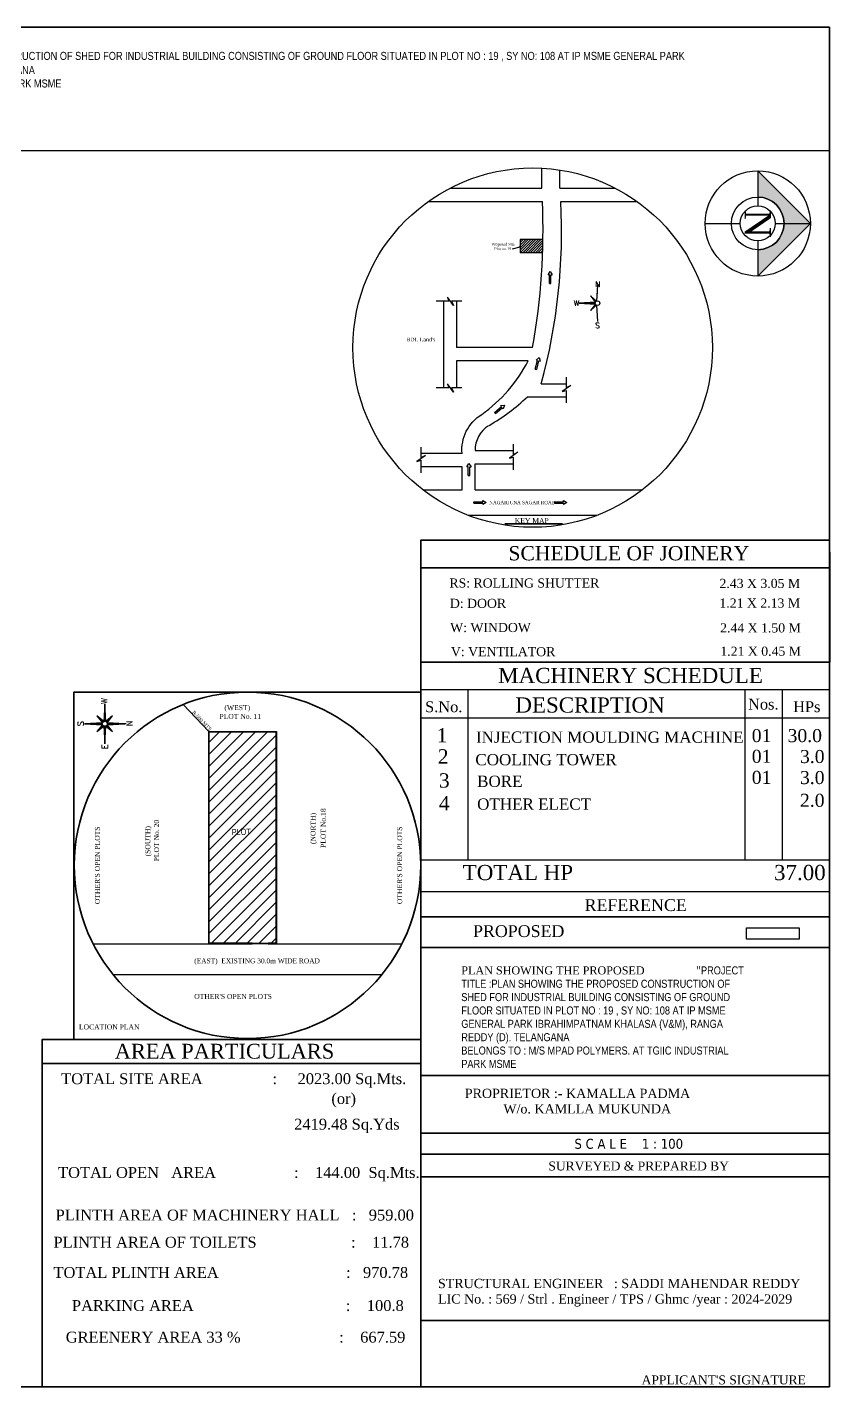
# Model space of a CAD drawing. Header units: inches. Extents: x -1613 to -235, y -419 to -299.
# Drawn here: x -1540.6 to -1470.5, y -418.1 to -299.3 of the extents above; entities that cross this region are included whole.
import ezdxf
from ezdxf.enums import TextEntityAlignment as Align

# ---------------------------------------------------------------- set-up
doc = ezdxf.new("R2010")
doc.units = ezdxf.units.IN
doc.header["$MEASUREMENT"] = 0
for name, color, linetype in [('_AccessoryUse', 32, 'Continuous'), ('_Plot', 7, 'Continuous'), ('_PrintAdditionalDetail', 193, 'Continuous')]:
    doc.layers.add(name, color=color, linetype=linetype)
doc.layers.add('Big lines', color=210, linetype='Continuous', lineweight=35)
doc.styles.add('AutoDCRFont', font='ARIALN.TTF')
doc.styles.add('ISOCO_DETAIL', font='isocp.shx', dxfattribs={"height": 0.21})
doc.styles.add('PROMAN', font='COMPLEX')
doc.styles.get("Standard").update_dxf_attribs({"font": 'times.ttf'})
doc.styles.add('TAHOMA', font='Tahoma.ttf', dxfattribs={"width": 0.96, "height": 0.3})
doc.styles.add('TIMES', font='times.ttf')
doc.dimstyles.new('LEADER', dxfattribs={"dimscale": 0.95, "dimtxt": 0.18, "dimasz": 0.2, "dimexe": 0.18, "dimexo": 0.0625, "dimgap": 0.09, "dimtad": 0, "dimlfac": 4, "dimzin": 0, "dimdsep": 46, "dimtxsty": 'ISOCO_DETAIL', "dimcen": 0.09, "dimadec": 0, "dimazin": 0, "dimtfac": 1, "dimtofl": 0, "dimtmove": 0, "dimatfit": 3, "dimfxl": 1, "dimtolj": 1, "dimtzin": 0, "dimarcsym": 0})

# ---------------------------------------------------------------- blocks, each defined once
blk = doc.blocks.new('dd')
at = {"lineweight": 25}
blk.add_hatch(color=256, dxfattribs=at).paths.add_polyline_path([(-1320.25, -341.13), (-1320.1, -340.88), (-1319.96, -341.13), (-1320.1, -338.61)])
at = {"layer": '_Plot'}
h = blk.add_hatch(dxfattribs=at)
h.set_pattern_fill('ANSI31', color=256, scale=3.9)
h.paths.add_polyline_path([(-1334.99, -326.19), (-1341.21, -326.19), (-1341.21, -329.78), (-1335.08, -329.78, 0.004786)])
at = {"lineweight": 25}
for p, q in [((-1320.1, -338.53), (-1320.36, -342.99)), ((-1320.25, -341.13), (-1320.1, -340.88)), ((-1320.68, -343.31), (-1325.14, -343.56)), ((-1325.14, -343.56), (-1320.68, -343.82)), ((-1325.14, -343.56), (-1320.73, -343.56)), ((-1322.06, -341.6), (-1320.68, -343.31)), ((-1320.36, -342.99), (-1322.06, -341.6)), ((-1322.06, -341.6), (-1320.55, -343.12)), ((-1320.68, -343.82), (-1322.06, -345.52)), ((-1322.06, -345.52), (-1320.55, -344.01)), ((-1322.06, -345.52), (-1320.36, -344.14)), ((-1320.36, -344.14), (-1320.1, -348.6))]:
    blk.add_line(p, q, dxfattribs=at)
blk.add_circle((-1320.1, -343.56), 0.63, dxfattribs=at)
at = {"layer": '_Plot'}
for p, q in [((-1367.8, -394.49), (-1357.06, -394.49)), ((-1353.47, -394.49), (-1307.81, -394.49)), ((-1355.41, -401.47), (-1320.2, -401.47))]:
    blk.add_line(p, q, dxfattribs=at)
for points in [[(-1335.28, -312.16), (-1335.28, -306.72)], [(-1330.38, -312.16), (-1330.36, -307.22)], [(-1360.38, -312.16), (-1335.28, -312.16)], [(-1330.38, -312.16), (-1315.23, -312.16)], [(-1366.26, -315.76), (-1335.11, -315.76)], [(-1330.14, -315.76), (-1309.35, -315.76)], [(-1334.99, -326.19), (-1341.21, -326.19)], [(-1341.21, -326.19), (-1341.21, -329.78)], [(-1343.29, -328.69), (-1341.21, -328.18), (-1341.42, -328.1), (-1341.32, -328.21)], [(-1343.29, -328.69), (-1341.21, -328.18), (-1341.36, -328.35), (-1341.32, -328.21)], [(-1335.08, -329.78), (-1341.21, -329.78)], [(-1333.61, -335.8), (-1333.05, -334.89), (-1332.49, -335.8)], [(-1332.85, -338.23), (-1333.25, -338.23), (-1333.25, -335.8), (-1333.61, -335.8)], [(-1333.25, -338.23), (-1332.85, -338.23), (-1332.85, -335.8), (-1332.49, -335.8)], [(-1357.15, -342.99), (-1359.96, -342.99), (-1359.39, -344.23), (-1361.04, -341.92), (-1360.72, -342.99), (-1364.15, -342.99)], [(-1362.15, -342.99), (-1362.15, -366.63)], [(-1358.56, -342.99), (-1358.56, -355.7)], [(-1337.8, -355.7), (-1358.56, -355.7)], [(-1339, -359.29), (-1358.56, -359.29)], [(-1358.56, -359.29), (-1358.56, -366.63)], [(-1336.7, -361.64), (-1337.08, -361.54), (-1336.48, -359.18), (-1336.83, -359.09)], [(-1337.08, -361.54), (-1336.7, -361.64), (-1336.1, -359.28), (-1335.75, -359.37)], [(-1336.83, -359.09), (-1336.07, -358.36), (-1335.75, -359.37)], [(-1357.15, -366.63), (-1359.96, -366.63), (-1359.39, -367.87), (-1361.04, -365.56), (-1360.72, -366.63), (-1364.15, -366.63)], [(-1335.44, -365.57), (-1328.64, -365.57)], [(-1328.64, -363.8), (-1328.64, -366.61), (-1327.4, -366.04), (-1329.71, -367.69), (-1328.64, -367.37), (-1328.64, -370.8)], [(-1339.24, -369.16), (-1328.64, -369.16)], [(-1347.95, -373.67), (-1348.2, -373.36), (-1346.34, -371.8), (-1346.57, -371.52)], [(-1348.2, -373.36), (-1347.95, -373.67), (-1346.09, -372.1), (-1345.86, -372.37)], [(-1346.57, -371.52), (-1345.52, -371.37), (-1345.86, -372.37)], [(-1343.08, -382.02), (-1343.08, -384.83), (-1341.83, -384.26), (-1344.15, -385.91), (-1343.08, -385.59), (-1343.08, -389.02)], [(-1368.32, -382.87), (-1368.32, -385.68), (-1367.07, -385.11), (-1369.39, -386.75), (-1368.32, -386.43), (-1368.32, -389.87)], [(-1357.06, -384.63), (-1368.32, -384.63)], [(-1357.06, -388.23), (-1368.32, -388.23)], [(-1357.06, -394.49), (-1357.06, -388.23)], [(-1355.73, -388.19), (-1355.18, -387.29), (-1354.62, -388.19)], [(-1354.98, -390.62), (-1355.38, -390.62), (-1355.38, -388.19), (-1355.73, -388.19)], [(-1355.38, -390.62), (-1354.98, -390.62), (-1354.98, -388.19), (-1354.62, -388.19)], [(-1353.47, -394.49), (-1353.47, -387.38)], [(-1353.47, -387.38), (-1343.08, -387.38)], [(-1353.85, -398.14), (-1353.85, -397.75), (-1351.42, -397.75), (-1351.42, -397.39)], [(-1353.85, -397.75), (-1353.85, -398.14), (-1351.42, -398.14), (-1351.42, -398.5)], [(-1351.42, -397.39), (-1350.52, -397.95), (-1351.42, -398.5)], [(-1331.84, -398.14), (-1331.84, -397.75), (-1329.41, -397.75), (-1329.41, -397.39)], [(-1331.84, -397.75), (-1331.84, -398.14), (-1329.41, -398.14), (-1329.41, -398.5)], [(-1329.41, -397.39), (-1328.5, -397.95), (-1329.41, -398.5)]]:
    blk.add_lwpolyline(points, dxfattribs=at)
for points in [[(-1337.8, -355.7, 0.053427), (-1335.11, -315.76)], [(-1335.44, -365.57, 0.079802), (-1330.14, -315.76)], [(-1351.71, -373.96, 0.11758), (-1339, -359.29, 0.114932)], [(-1349.67, -376.92, 0.055652), (-1339.24, -369.16, 0.06193)], [(-1357.06, -384.63, -0.284634), (-1351.71, -373.96, -0.106911)], [(-1349.83, -377.02, 0.266322), (-1353.51, -383.79), (-1343.08, -383.79)]]:
    blk.add_lwpolyline(points, format="xyb", dxfattribs=at)
blk.add_circle((-1337.8, -355.7), 49.04, dxfattribs=at)
at = {"style": 'TIMES'}
for s, height, p in [('Proposed Site ', 0.7366, (-1348.92, -327.86)), ('Plot no.19', 0.737, (-1348.27, -329.08)), ("BDL Land's", 1.069, (-1372.32, -354)), ('NAGARJUNA SAGAR ROAD', 0.9212, (-1349.64, -398.44))]:
    blk.add_text(s, height=height, dxfattribs=at).set_placement(p)
at = {"lineweight": 25, "style": 'PROMAN', "width": 1.016167}
for s, p in [('N', (-1320.04, -339.09)), ('W', (-1325.81, -344.28)), ('S', (-1320.09, -350.37))]:
    blk.add_text(s, height=1.49, dxfattribs=at).set_placement(p, align=Align.CENTER)
blk = doc.blocks.new('North_PreDCR')
at = {"layer": '_PrintAdditionalDetail'}
h = blk.add_hatch(color=256, dxfattribs=at)
h.paths.add_polyline_path([(-0.6, 0), (-0.3, 0, -0.414214), (0, 0.3), (0, 0.6)])
h.paths.add_polyline_path([(0.3, 0), (0.6, 0), (0, 0.6), (0, 0.3, -0.414214)])
for p, q in [((-0.6, 0), (0, 0.6)), ((0, 0.6), (0.6, 0)), ((0, 0.2), (0, 0.6)), ((-0.6, 0), (-0.2, 0)), ((0.2, 0), (0.6, 0)), ((0, -0.6), (0, -0.2))]:
    blk.add_line(p, q, dxfattribs=at)
for radius in [0.6, 0.3, 0.2]:
    blk.add_circle((0, 0), radius, dxfattribs=at)
blk.add_arc((0, 0), 0.3, 0, 180, dxfattribs=at)
blk.add_text('N', height=0.3, dxfattribs=at).set_placement((0, 0), align=Align.MIDDLE_CENTER)

msp = doc.modelspace()

# ---------------------------------------------------------------- hatches: boundary and pattern name
at = {"lineweight": 25}
msp.add_hatch(color=256, dxfattribs=at).paths.add_polyline_path([(-1533.81976, -361.03917), (-1533.86938, -361.12831), (-1533.919, -361.03917), (-1533.86938, -361.91792)])
at = {"layer": '_Plot'}
h = msp.add_hatch(dxfattribs=at)
h.set_pattern_fill('ANSI31', color=256, scale=5.9)
h.paths.add_polyline_path([(-1518.92056, -360.91093), (-1524.73246, -360.91093), (-1524.73246, -379.35063), (-1520.9926, -379.35063), (-1519.59495, -379.35063), (-1518.92056, -379.35063)])
h.paths.add_polyline_path([(-1522.67629, -368.20904), (-1522.67629, -370.07648), (-1521.56312, -370.07648), (-1521.56312, -368.20904)], flags=24)

# ---------------------------------------------------------------- linework, layer by layer
for p, q in [((-1506.28048, -354.79748), (-1506.28048, -374.85484)), ((-1470.57496, -357.21808), (-1506.28223, -357.21808)), ((-1502.15461, -357.21808), (-1502.15461, -372.06423)), ((-1477.97033, -357.21808), (-1477.97033, -372.06423)), ((-1474.70717, -357.21808), (-1474.70717, -372.06423)), ((-1506.28223, -359.67283), (-1470.57496, -359.67283)), ((-1506.24325, -372.06423), (-1470.57496, -372.06423)), ((-1504.0538, -372.06423), (-1470.57496, -372.06423)), ((-1506.28048, -374.85484), (-1470.57496, -374.85484)), ((-1504.0538, -374.85484), (-1470.57496, -374.85484))]:
    msp.add_line(p, q)
at = {"lineweight": 35}
for p, q in [((-1470.57496, -354.79748), (-1506.24931, -354.79748)), ((-1506.24931, -354.79748), (-1506.24931, -379.74099)), ((-1470.57496, -356.65876), (-1470.57496, -418.10815)), ((-1506.24931, -377.0579), (-1470.57496, -377.0579)), ((-1506.24931, -379.74099), (-1470.57496, -379.74099)), ((-1506.24931, -379.74099), (-1506.24931, -396.37557)), ((-1539.34415, -389.85683), (-1506.24931, -389.85683)), ((-1506.24931, -390.91117), (-1470.57496, -390.91117)), ((-1506.24931, -395.94726), (-1470.57496, -395.94726)), ((-1506.24931, -412.38857), (-1506.24931, -396.26126)), ((-1506.24931, -397.7818), (-1470.57496, -397.7818)), ((-1506.24931, -399.75642), (-1470.57496, -399.75642)), ((-1506.24931, -412.3033), (-1470.57496, -412.3033)), ((-1506.24931, -418.10815), (-1470.57496, -418.10815))]:
    msp.add_line(p, q, dxfattribs=at)
at = {"lineweight": 25}
for p, q in [((-1533.86938, -358.43826), (-1533.95712, -359.99205)), ((-1533.78165, -359.99205), (-1533.86938, -358.43826)), ((-1533.86938, -358.43826), (-1533.86938, -359.97374)), ((-1534.55188, -359.51058), (-1534.07041, -360.10534)), ((-1533.95712, -359.99205), (-1534.55188, -359.51058)), ((-1534.55188, -359.51058), (-1534.02448, -360.03798)), ((-1533.18689, -359.51058), (-1533.78165, -359.99205)), ((-1533.18689, -359.51058), (-1533.71429, -360.03798)), ((-1533.66836, -360.10534), (-1533.18689, -359.51058)), ((-1534.07041, -360.10534), (-1535.62419, -360.19307)), ((-1535.62419, -360.19307), (-1534.07041, -360.28081)), ((-1535.62419, -360.19307), (-1534.08872, -360.19307)), ((-1534.07041, -360.28081), (-1534.55188, -360.87557)), ((-1534.55188, -360.87557), (-1534.02448, -360.34817)), ((-1534.55188, -360.87557), (-1533.95712, -360.3941)), ((-1533.95712, -360.3941), (-1533.86938, -361.94788)), ((-1533.86938, -361.94788), (-1533.78165, -360.3941)), ((-1533.86938, -361.94788), (-1533.86938, -360.41241)), ((-1533.78165, -360.3941), (-1533.18689, -360.87557)), ((-1533.18689, -360.87557), (-1533.71429, -360.34817)), ((-1532.11457, -360.19307), (-1533.66836, -360.10534)), ((-1533.66836, -360.28081), (-1532.11457, -360.19307)), ((-1533.18689, -360.87557), (-1533.66836, -360.28081)), ((-1532.00482, -360.19307), (-1533.65004, -360.19307)), ((-1533.81976, -361.03917), (-1533.86938, -361.12831))]:
    msp.add_line(p, q, dxfattribs=at)
at = {"color": 7, "lineweight": 35}
for points in [[(-1470.57496, -418.10815), (-1613.3788, -418.10815), (-1613.3788, -299.347), (-1470.57496, -299.347)], [(-1506.24931, -387.77365), (-1536.5529, -387.77365), (-1536.5529, -357.42919), (-1506.24931, -357.42919)]]:
    msp.add_lwpolyline(points, close=True, dxfattribs=at)
msp.add_lwpolyline([(-1498.9241, -342.72082), (-1493.90044, -342.72082)], dxfattribs=at)
for points in [[(-1520.9926, -379.40421), (-1524.78604, -379.40421), (-1524.78604, -360.85736), (-1518.86698, -360.85736), (-1518.86698, -379.40421), (-1519.59495, -379.40421)], [(-1520.9926, -379.38091), (-1524.76274, -379.38091), (-1524.76274, -360.88065), (-1518.89027, -360.88065), (-1518.89027, -379.38091), (-1519.59495, -379.38091)], [(-1520.9926, -379.35063), (-1524.73246, -379.35063), (-1524.73246, -360.91093), (-1518.92056, -360.91093), (-1518.92056, -379.35063), (-1519.59495, -379.35063)], [(-1534.89125, -379.40421), (-1520.9926, -379.40421)], [(-1520.9926, -379.40421), (-1520.9926, -379.35063)], [(-1519.59495, -379.35063), (-1519.59495, -379.40421)], [(-1519.59495, -379.40421), (-1507.91097, -379.40421)], [(-1509.68678, -382.13012), (-1533.11544, -382.13012)]]:
    msp.add_lwpolyline(points)
at = {"lineweight": 25}
msp.add_lwpolyline([(-1477.81587, -378.03007), (-1473.22509, -378.03007), (-1473.22509, -379.00925), (-1477.81587, -379.00925)], close=True, dxfattribs=at)
at = {"lineweight": 35}
msp.add_lwpolyline([(-1506.24931, -418.10815), (-1539.34415, -418.10815), (-1539.34415, -387.77365), (-1506.24931, -387.77365)], close=True, dxfattribs=at)
at = {"color": 7, "lineweight": 35}
msp.add_circle((-1521.40111, -372.5574), 15.12821, dxfattribs=at)
at = {"lineweight": 25}
msp.add_circle((-1533.86938, -360.19307), 0.21934, dxfattribs=at)
at = {"layer": '_AccessoryUse', "color": 34}
msp.add_lwpolyline([(-1519.59495, -379.35063), (-1519.59495, -379.40421), (-1520.9926, -379.40421), (-1520.9926, -379.35063)], close=True, dxfattribs=at)
at = {"layer": '_Plot'}
for points in [[(-1569.67994, -299.347), (-1470.57496, -299.347), (-1470.57496, -310.1372), (-1569.67994, -310.1372)], [(-1518.86698, -360.85736), (-1518.86698, -379.40421), (-1524.78604, -379.40421), (-1524.78604, -360.85736)]]:
    msp.add_lwpolyline(points, close=True, dxfattribs=at)
at = {"layer": 'Big lines', "color": 7}
for p, q in [((-1470.5438, -345.18959), (-1470.5438, -354.79748)), ((-1506.24931, -346.5613), (-1470.5438, -346.5613)), ((-1478.52765, -354.79748), (-1506.24931, -354.79748))]:
    msp.add_line(p, q, dxfattribs=at)
msp.add_lwpolyline([(-1470.5438, -344.15479), (-1506.24931, -344.15479), (-1506.24931, -354.79748)], dxfattribs=at)

# ---------------------------------------------------------------- block references
at = {"layer": '_Plot', "xscale": 0.3200000000000001, "yscale": 0.3200000000000001, "zscale": 0.3200000000000001}
msp.add_blockref('dd', (-1068.39852, -213.515), dxfattribs=at)
at = {"layer": '_PrintAdditionalDetail', "xscale": 7.659562297295389, "yscale": 7.659562297295389, "zscale": 7.659562297295389, "rotation": 270}
msp.add_blockref('North_PreDCR', (-1476.8376, -316.48777), dxfattribs=at)

# ---------------------------------------------------------------- texts
at = {"style": 'TIMES'}
for s, height, p in [('KEY MAP', 0.434114, (-1498.05592, -342.66089)), ('MACHINERY SCHEDULE', 1.3277501, (-1499.50783, -356.63939)), ('(WEST)', 0.434114, (-1523.41406, -359.00113)), ('PLOT No. 11', 0.4341136, (-1523.8486, -359.76435)), ('INJECTION MOULDING MACHINE', 0.9846635, (-1501.45095, -361.85304)), ('COOLING TOWER ', 0.9846635, (-1501.50071, -363.81901)), ('BORE', 0.984664, (-1501.3454, -365.70949)), ('OTHER ELECT', 0.9846635, (-1501.3454, -367.69729)), ('(EAST)  EXISTING 30.0m WIDE ROAD', 0.4228543, (-1526.05343, -381.11155)), ("OTHER'S OPEN PLOTS", 0.4341136, (-1526.05569, -384.22663)), ('LOCATION PLAN', 0.4341136, (-1536.11887, -386.88874))]:
    msp.add_text(s, height=height, dxfattribs=at).set_placement(p)
at = {"color": 7, "lineweight": 25, "style": 'TIMES'}
msp.add_text('SCHEDULE OF JOINERY', height=1.2464504, dxfattribs=at).set_placement((-1498.60502, -345.9174))
at = {"color": 7, "lineweight": 25, "ltscale": 0.2, "style": 'TIMES'}
for s, height, p in [('RS: ROLLING SHUTTER', 0.7958749, (-1503.76505, -348.29431)), ('2.43 X 3.05 M', 0.7958749, (-1480.17734, -348.32986)), ('D: DOOR', 0.795875, (-1503.72256, -350.0715)), ('  1.21 X 2.13 M', 0.7958749, (-1480.78512, -350.04571)), ('W: WINDOW', 0.795875, (-1503.69649, -352.18068)), ('2.44 X 1.50 M', 0.7958749, (-1480.12289, -352.21623)), ('V: VENTILATOR', 0.7958749, (-1503.63384, -354.29024)), ('1.21 X 0.45 M', 0.7958749, (-1480.10416, -354.25384))]:
    msp.add_text(s, height=height, dxfattribs=at).set_placement(p)
at = {"lineweight": 25, "style": 'PROMAN', "width": 1.016167}
for s, p in [('W', (-1533.64723, -358.20587)), ('S', (-1535.71015, -360.18771)), ('N', (-1531.43888, -360.16781)), ('E', (-1533.60704, -362.20832))]:
    msp.add_text(s, height=0.51818, rotation=90, dxfattribs=at).set_placement(p, align=Align.CENTER)
at = {"style": 'TIMES'}
for s, height, p in [('S.No.', 0.948393, (-1502.62795, -359.18126)), ('DESCRIPTION', 1.3277501, (-1484.96773, -359.21759)), ('Nos.', 0.948393, (-1475.01851, -358.94955)), ('HPs', 0.948393, (-1471.35786, -359.17607)), ('1', 1.25188, (-1503.93311, -361.82262)), ('01', 1.138071, (-1475.64132, -361.7945)), ('30.0', 1.138071, (-1471.22499, -361.79574)), ('2', 1.25188, (-1503.83627, -363.6698)), ('01', 1.138071, (-1475.63957, -363.60232)), ('3.0', 1.138071, (-1471.00111, -363.62054)), ('3', 1.25188, (-1503.73944, -365.76681)), ('01', 1.138071, (-1475.63957, -365.44103)), ('3.0', 1.138071, (-1471.00111, -365.45925)), ('4', 1.25188, (-1503.73944, -367.75461)), ('2.0', 1.138071, (-1471.00111, -367.44704)), ('TOTAL HP                                   37.00', 1.3277501, (-1470.90388, -373.8503))]:
    msp.add_text(s, height=height, dxfattribs=at).set_placement(p, align=Align.RIGHT)
at = {"color": 7, "style": 'TIMES'}
msp.add_text('R-500 MTS', height=0.302855, rotation=313.852611, dxfattribs=at).set_placement((-1525.37162, -359.91944), align=Align.MIDDLE_CENTER)
at = {"style": 'TIMES'}
for s, height, p in [('(NORTH)', 0.434114, (-1515.45858, -370.70057)), ('PLOT No.18', 0.434114, (-1514.5707, -371.03808)), ("OTHER'S OPEN PLOTS", 0.4341136, (-1534.29384, -375.9506)), ('(SOUTH)', 0.434114, (-1529.88586, -371.77537)), ('PLOT No. 20', 0.4341136, (-1529.12265, -372.2099)), ("OTHER'S OPEN PLOTS", 0.4341136, (-1507.89172, -375.9506))]:
    msp.add_text(s, height=height, rotation=90, dxfattribs=at).set_placement(p)
at = {"lineweight": 25, "style": 'TIMES'}
msp.add_text('REFERENCE', height=1.032409, dxfattribs=at).set_placement((-1483.03569, -376.54888), align=Align.RIGHT)
at = {"lineweight": 25}
for s, height, style, p in [('PROPOSED', 1.032409, 'TIMES', (-1501.69921, -378.82113)), ('AREA PARTICULARS', 1.2939993, 'TIMES', (-1532.99104, -389.44185)), ('TOTAL SITE AREA                 :     2023.00 Sq.Mts.', 0.9501563, 'TIMES', (-1537.67203, -391.67117)), ('(or)', 0.950156, 'TIMES', (-1514.07232, -393.40048)), ('2419.48 Sq.Yds', 0.9501563, 'TIMES', (-1517.32354, -395.6423)), ('S C A L E    1 : 100', 0.8682272, 'TAHOMA', (-1492.84675, -397.31653)), ('TOTAL OPEN   AREA                   :    144.00  Sq.Mts.', 0.9501563, 'TIMES', (-1537.94303, -399.86353)), ('SURVEYED & PREPARED BY', 0.7814045, 'TIMES', (-1495.12444, -399.2117)), ('PLINTH AREA OF MACHINERY HALL   :   959.00', 0.9501563, 'TIMES', (-1538.15591, -403.5801)), ('PLINTH AREA OF TOILETS                       :    11.78', 0.9501563, 'TIMES', (-1538.34345, -405.95242)), ('TOTAL PLINTH AREA                               :   970.78', 0.9501563, 'TIMES', (-1538.34345, -408.59679)), ('    PARKING AREA                                     :    100.8', 0.9501563, 'TIMES', (-1538.16552, -411.48502)), ('GREENERY AREA 33 %%%                        :    667.59', 0.9501563, 'TIMES', (-1537.27007, -414.24716)), ("APPLICANT'S SIGNATURE", 0.7814045, 'TIMES', (-1486.97852, -417.89675))]:
    msp.add_text(s, height=height, dxfattribs=dict(at, style=style)).set_placement(p)
at = {"attachment_point": 1}
for s, insert, char_height, width in [('{\\H0.86383x; "\\fArial Narrow|b0|i0|c0|p34;\\H1.16071x;PROJECT TITLE\\H0.86154x; : PLAN SHOWING THE PROPOSED CONSTRUCTION OF SHED FOR INDUSTRIAL BUILDING CONSISTING OF GROUND FLOOR SITUATED IN PLOT NO : 19 , SY NO: 108 AT IP MSME GENERAL PARK IBRAHIMPATNAM KHALASA (V&M), RANGA REDDY (D). TELANGANA\\PBELONGS TO : M/S MPAD POLYMERS. AT TGIIC INDUSTRIAL PARK MSME}\\P\\pxqc;\\P\\pq*;PROPRIETOR :- KAMALLA PADMA              \\P                            W/o. KAMALLA MUKUNDA', (-1566.02475, -301.39196), 0.81034539, 88.9498944), ('{\\H0.86383x;PLAN SHOWING THE PROPOSED                 "\\fArial Narrow|b0|i0|c0|p34;PROJECT TITLE :PLAN SHOWING THE PROPOSED CONSTRUCTION OF SHED FOR INDUSTRIAL BUILDING CONSISTING OF GROUND FLOOR SITUATED IN PLOT NO : 19 , SY NO: 108 AT IP MSME GENERAL PARK IBRAHIMPATNAM KHALASA (V&M), RANGA REDDY (D). TELANGANA\\P\\pxqc;BELONGS TO : M/S MPAD POLYMERS. AT TGIIC INDUSTRIAL PARK MSME}\\P\\P\\pq*; PROPRIETOR :- KAMALLA PADMA                             W/o. KAMLLA MUKUNDA', (-1502.72746, -381.38433), 0.81034539, 24.9335584), ('STRUCTURAL ENGINEER   : SADDI MAHENDAR REDDY\\PLIC No. : 569 / Strl . Engineer / TPS / Ghmc /year : 2024-2029', (-1504.76294, -408.67706), 0.8103454, 31.4128581)]:
    msp.add_mtext(s, dxfattribs=dict(at, insert=insert, char_height=char_height, width=width))
at = {"layer": '_Plot', "insert": (-1522.78201, -369.38757), "char_height": 0.5347, "attachment_point": 1, "rotation": 1.4335495, "style": 'AutoDCRFont'}
msp.add_mtext_dynamic_manual_height_columns('PLOT', width=0.6525811, gutter_width=1.52771, heights=[0], dxfattribs=at)

# ---------------------------------------------------------------- leaders
at = {"color": 7, "lineweight": 13}
msp.add_leader([(-1527.02014, -358.51144), (-1524.78604, -360.85736)], dimstyle='LEADER', override={"dimasz": 0.22}, dxfattribs=at)

doc.saveas('drawing.dxf')
